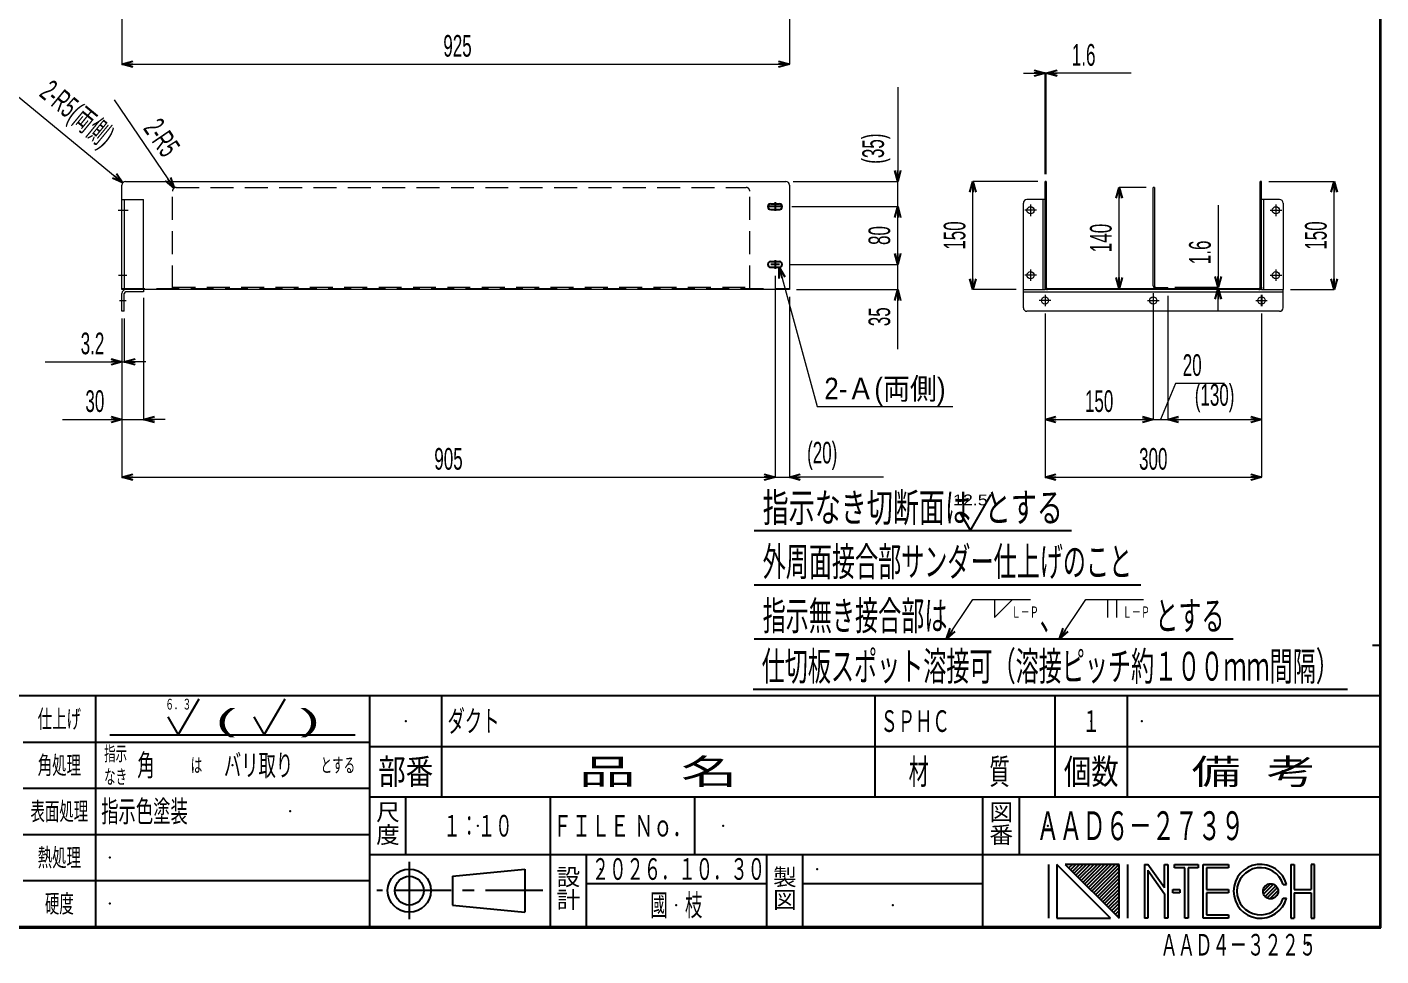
# Model space of a CAD drawing. Header units: millimetres. Extents: x -1485 to 1485, y -1050 to 1050.
# Drawn here: x -460 to 1416, y -1020 to 267 of the extents above; entities that cross this region are included whole.
import ezdxf
from ezdxf.enums import TextEntityAlignment as Align

# ---------------------------------------------------------------- set-up
doc = ezdxf.new("R2010")
doc.units = ezdxf.units.MM
doc.header["$LTSCALE"] = 2.5
doc.header["$PDSIZE"] = 1
doc.linetypes.add('CENTER', pattern=[50.8, 31.75, -6.35, 6.35, -6.35])
doc.linetypes.add('DASHED', pattern=[19.05, 12.7, -6.35])
for name, color, linetype in [('Layer0001', 7, 'Continuous'), ('Layer0012', 7, 'Continuous'), ('Layer0013', 7, 'Continuous'), ('Layer0014', 7, 'Continuous')]:
    doc.layers.add(name, color=color, linetype=linetype)
doc.styles.add('dcStyle0', font='ＭＳ Ｐゴシック', dxfattribs={"width": 0.6})
doc.styles.add('dcStyle1', font='@ＭＳ Ｐゴシック', dxfattribs={"width": 0.8})
doc.dimstyles.new('dc_Radial01', dxfattribs={"dimtxt": 30, "dimasz": 15.00113, "dimexe": 0, "dimexo": 10, "dimgap": 10, "dimtad": 3, "dimdec": 1, "dimdsep": 46, "dimtxsty": 'dcStyle0', "dimblk1": 'OPEN30', "dimblk2": 'OPEN30', "dimsah": 1, "dimcen": 0.09, "dimclrd": 4, "dimclre": 4, "dimclrt": 4, "dimadec": 0, "dimazin": 2, "dimtfac": 1, "dimtdec": 4, "dimtofl": 0, "dimtmove": 0, "dimatfit": 3, "dimfxl": 1, "dimarcsym": 1})
doc.dimstyles.new('dc_Rotated', dxfattribs={"dimtxt": 30, "dimasz": 15.00113, "dimexe": 0, "dimexo": 10, "dimgap": 10, "dimtad": 3, "dimdec": 1, "dimdsep": 46, "dimtxsty": 'dcStyle0', "dimblk1": 'OPEN30', "dimblk2": 'OPEN30', "dimsah": 1, "dimcen": 0.09, "dimclrd": 4, "dimclre": 4, "dimclrt": 4, "dimadec": 0, "dimazin": 2, "dimtfac": 1, "dimtdec": 4, "dimtmove": 0, "dimatfit": 3, "dimfxl": 1, "dimarcsym": 1})
doc.dimstyles.new('dc_Rotated_F2', dxfattribs={"dimtxt": 30, "dimasz": 15.00113, "dimexe": 0, "dimexo": 10, "dimgap": 10, "dimtad": 3, "dimdec": 1, "dimdsep": 46, "dimtxsty": 'dcStyle0', "dimblk1": 'OPEN30', "dimblk2": 'OPEN30', "dimsah": 1, "dimcen": 0.09, "dimse1": 1, "dimclrd": 4, "dimclre": 4, "dimclrt": 4, "dimadec": 0, "dimazin": 2, "dimtfac": 1, "dimtdec": 4, "dimtmove": 0, "dimatfit": 3, "dimfxl": 1, "dimarcsym": 1})
doc.dimstyles.new('dc_Rotated_F4', dxfattribs={"dimtxt": 30, "dimasz": 15.00113, "dimexe": 0, "dimexo": 10, "dimgap": 10, "dimtad": 3, "dimdec": 1, "dimdsep": 46, "dimtxsty": 'dcStyle0', "dimblk1": 'OPEN30', "dimblk2": 'OPEN30', "dimsah": 1, "dimcen": 0.09, "dimclrd": 4, "dimclre": 4, "dimclrt": 4, "dimadec": 0, "dimazin": 2, "dimtfac": 1, "dimtdec": 4, "dimtmove": 1, "dimatfit": 3, "dimfxl": 1, "dimarcsym": 1})

# ---------------------------------------------------------------- blocks, each defined once
blk = doc.blocks.new('DC_GROUP_AAD6-2739_1')
at = {"layer": 'Layer0014', "color": 2, "style": 'dcStyle0'}
for s, width, p, p2 in [('指示', 0.55, (-353, -750), (-321, -750)), ('は', 0.55, (-233, -766), (-217, -766)), ('とする', 0.637211, (-53, -766), (-5, -766)), ('なき', 0.629933, (-353, -782), (-321, -782))]:
    blk.add_text(s, height=20, dxfattribs=dict(at, width=width)).set_placement(p, p2, align=Align.FIT)
blk = doc.blocks.new('DC_GROUP_AAD6-2739_2')
at = {"layer": 'Layer0013', "color": 4, "linetype": 'Continuous', "lineweight": 25}
for p, q in [((-250.2, -714), (-221.3, -664)), ((-264.6, -689), (-250.2, -714))]:
    blk.add_line(p, q, dxfattribs=at)
at = {"layer": 'Layer0013', "color": 4, "style": 'dcStyle0', "width": 0.812153}
blk.add_text('６．３', height=15, dxfattribs=at).set_placement((-268.2, -679), (-232.2, -679), align=Align.FIT)
blk = doc.blocks.new('DC_GROUP_AAD6-2739_3')
at = {"layer": 'Layer0013', "color": 4, "linetype": 'Continuous', "lineweight": 25}
for p, q in [((-131, -714), (-102.1, -664)), ((-145.4, -689), (-131, -714))]:
    blk.add_line(p, q, dxfattribs=at)
blk = doc.blocks.new('_Open30')
at = {"color": 0, "linetype": 'ByBlock', "lineweight": -2}
for p, q in [((-1, 0.267949), (0, 0)), ((0, 0), (-1, -0.267949)), ((0, 0), (-1, 0))]:
    blk.add_line(p, q, dxfattribs=at)
blk = doc.blocks.new('DC_GROUP_AAD6-2739_9')
at = {"layer": 'Layer0013', "color": 4, "linetype": 'Continuous', "lineweight": 13}
for p, q in [((582.4, -65.9), (635.2, -259.1)), ((635.2, -259.1), (823.2, -259.1))]:
    blk.add_line(p, q, dxfattribs=at)
at = {"layer": 'Layer0013', "color": 4, "xscale": 15.00115266964712, "yscale": 15.00081580252128, "rotation": 105.2809123281097}
blk.add_blockref('_Open30', (582.4, -65.9), dxfattribs=at)
at = {"layer": 'Layer0013', "color": 4, "style": 'dcStyle0', "width": 0.890393}
blk.add_text('2-Ａ(両側)', height=30, dxfattribs=at).set_placement((645.2, -249.1), (813.2, -249.1), align=Align.FIT)
blk = doc.blocks.new('DC_GROUP_AAD6-2739_11')
at = {"layer": 'Layer0013', "color": 4, "linetype": 'Continuous', "lineweight": 13}
for p, q in [((814.4, -580.9), (850.9, -526.6)), ((850.9, -526.6), (930.9, -526.6)), ((880.9, -526.6), (880.9, -551.6)), ((880.9, -526.6), (905.9, -526.6)), ((880.9, -551.6), (905.9, -526.6))]:
    blk.add_line(p, q, dxfattribs=at)
at = {"layer": 'Layer0013', "color": 4, "xscale": 15.00115266964712, "yscale": 15.00081580252128, "rotation": 236.0825694630274}
blk.add_blockref('_Open30', (814.4, -580.9), dxfattribs=at)
blk = doc.blocks.new('DC_GROUP_AAD6-2739_12')
at = {"layer": 'Layer0013', "color": 4, "linetype": 'Continuous', "lineweight": 13}
for p, q in [((971.1, -580.9), (1007.6, -526.6)), ((1007.6, -526.6), (1087.6, -526.6)), ((1037.6, -526.6), (1037.6, -551.6)), ((1050.1, -526.6), (1050.1, -551.6))]:
    blk.add_line(p, q, dxfattribs=at)
at = {"layer": 'Layer0013', "color": 4, "xscale": 15.00115266964712, "yscale": 15.00081580252128, "rotation": 236.0825694630294}
blk.add_blockref('_Open30', (971.1, -580.9), dxfattribs=at)
blk = doc.blocks.new('DC_GROUP_AAD6-2739_13')
at = {"layer": 'Layer0013', "color": 4, "linetype": 'Continuous', "lineweight": 25}
for p, q in [((847.5, -430.9), (876.3, -380.9)), ((833, -405.9), (847.5, -430.9))]:
    blk.add_line(p, q, dxfattribs=at)
at = {"layer": 'Layer0013', "color": 4, "style": 'dcStyle0', "width": 1.291922}
blk.add_text('12.5', height=15, dxfattribs=at).set_placement((823.5, -395.9), (871.5, -395.9), align=Align.FIT)
blk = doc.blocks.new('DC_GROUP_AAD6-2739_16')
at = {"layer": 'Layer0013', "color": 4, "linetype": 'Continuous', "lineweight": 25}
blk.add_line((547.7, -580.9), (1211.7, -580.9), dxfattribs=at)
at = {"layer": 'Layer0013', "color": 4, "style": 'dcStyle0', "width": 0.670215}
blk.add_text('指示無き接合部は\u3000\u3000\u3000\u3000、\u3000\u3000\u3000\u3000とする', height=40, dxfattribs=at).set_placement((559.7, -568.9), (1199.7, -568.9), align=Align.FIT)
blk = doc.blocks.new('DC_GROUP_AAD6-2739_17')
at = {"layer": 'Layer0013', "color": 4, "linetype": 'Continuous', "lineweight": 25}
blk.add_line((547.7, -505.9), (1083.7, -505.9), dxfattribs=at)
at = {"layer": 'Layer0013', "color": 4, "style": 'dcStyle0', "width": 0.575583}
blk.add_text('外周面接合部サンダー仕上げのこと', height=40, dxfattribs=at).set_placement((559.7, -493.9), (1071.7, -493.9), align=Align.FIT)
blk = doc.blocks.new('DC_GROUP_AAD6-2739_18')
at = {"layer": 'Layer0013', "color": 4, "linetype": 'Continuous', "lineweight": 25}
blk.add_line((547.7, -430.9), (987.7, -430.9), dxfattribs=at)
at = {"layer": 'Layer0013', "color": 4, "style": 'dcStyle0', "width": 0.653268}
blk.add_text('指示なき切断面は  とする', height=40, dxfattribs=at).set_placement((559.7, -418.9), (975.7, -418.9), align=Align.FIT)
blk = doc.blocks.new('DC_GROUP_AAD6-2739_19')
at = {"layer": 'Layer0013', "color": 4, "linetype": 'Continuous', "lineweight": 25}
blk.add_line((546.3, -650.9), (1370.3, -650.9), dxfattribs=at)
at = {"layer": 'Layer0013', "color": 4, "style": 'dcStyle0', "width": 0.634461}
blk.add_text('仕切板スポット溶接可（溶接ピッチ約１００ｍｍ間隔）', height=40, dxfattribs=at).set_placement((558.3, -638.9), (1358.3, -638.9), align=Align.FIT)
blk = doc.blocks.new('DC_IMAGEDIMGROUP_1')
at = {"layer": 'Layer0012', "color": 4, "linetype": 'Continuous', "lineweight": 13}
for p, q in [((-328.2, -136.9), (-328.2, -196.9)), ((-325, -136.9), (-325, -196.9)), ((-434.7, -196.9), (-328.2, -196.9)), ((-328.2, -196.9), (-325, -196.9)), ((-295, -196.9), (-325, -196.9))]:
    blk.add_line(p, q, dxfattribs=at)
at = {"layer": 'Layer0012', "color": 4, "xscale": 15.00115266964712, "yscale": 15.00081580252128}
for p, rotation in [((-328.2, -196.9), 360), ((-325, -196.9), 180)]:
    blk.add_blockref('_Open30', p, dxfattribs=dict(at, rotation=rotation))
at = {"layer": 'Layer0012', "color": 4, "insert": (-352.7, -186.9), "char_height": 30, "attachment_point": 9, "style": 'dcStyle0'}
blk.add_mtext('\\T1.00;3.2', dxfattribs=at)
blk = doc.blocks.new('DC_IMAGEDIMGROUP_2')
at = {"layer": 'Layer0012', "color": 4, "linetype": 'Continuous', "lineweight": 13}
for p, q in [((-298.2, -108.5), (-298.2, -276.9)), ((-328.2, -136.9), (-328.2, -276.9)), ((-410.7, -276.9), (-328.2, -276.9)), ((-328.2, -276.9), (-298.2, -276.9)), ((-268.2, -276.9), (-298.2, -276.9))]:
    blk.add_line(p, q, dxfattribs=at)
at = {"layer": 'Layer0012', "color": 4, "xscale": 15.00115266964712, "yscale": 15.00081580252128}
for p, rotation in [((-328.2, -276.9), 360), ((-298.2, -276.9), 180)]:
    blk.add_blockref('_Open30', p, dxfattribs=dict(at, rotation=rotation))
at = {"layer": 'Layer0012', "color": 4, "insert": (-352.7, -266.9), "char_height": 30, "attachment_point": 9, "style": 'dcStyle0'}
blk.add_mtext('\\T1.00;30', dxfattribs=at)
blk = doc.blocks.new('*D25')
at = {"layer": 'Layer0012', "color": 4, "linetype": 'Continuous', "lineweight": 13}
for p, q in [((576.8, -77.9), (576.8, -356.9)), ((-328.2, -136.9), (-328.2, -356.9)), ((-328.2, -356.9), (576.8, -356.9))]:
    blk.add_line(p, q, dxfattribs=at)
at = {"layer": 'Layer0012', "color": 4, "xscale": 15.00115266964712, "yscale": 15.00081580252128}
for p, rotation in [((-328.2, -356.9), 180), ((576.8, -356.9), 360)]:
    blk.add_blockref('_Open30', p, dxfattribs=dict(at, rotation=rotation))
at = {"layer": 'Layer0012', "color": 4, "insert": (124.3, -346.9), "char_height": 30, "attachment_point": 8, "style": 'dcStyle0'}
blk.add_mtext('\\T1.00;905', dxfattribs=at)
blk = doc.blocks.new('*D26')
at = {"layer": 'Layer0012', "color": 4, "linetype": 'Continuous', "lineweight": 13}
for p, q in [((576.8, -77.9), (576.8, -356.9)), ((596.8, -106.9), (596.8, -356.9)), ((576.8, -356.9), (596.8, -356.9)), ((727.3, -356.9), (596.8, -356.9))]:
    blk.add_line(p, q, dxfattribs=at)
at = {"layer": 'Layer0012', "color": 4, "xscale": 15.00115266964712, "yscale": 15.00081580252128, "rotation": 180}
blk.add_blockref('_Open30', (596.8, -356.9), dxfattribs=at)
at = {"layer": 'Layer0012', "color": 4, "insert": (621.3, -346.9), "char_height": 30, "attachment_point": 7, "style": 'dcStyle0'}
blk.add_mtext('\\T1.00;(20)', dxfattribs=at)
blk = doc.blocks.new('*D27')
at = {"layer": 'Layer0012', "color": 4, "linetype": 'Continuous', "lineweight": 13}
for p, q in [((597.8, -61.9), (746.8, -61.9)), ((746.8, -96.9), (746.8, -61.9)), ((606.8, -96.9), (746.8, -96.9)), ((746.8, -179.4), (746.8, -96.9))]:
    blk.add_line(p, q, dxfattribs=at)
at = {"layer": 'Layer0012', "color": 4, "xscale": 15.00115266964712, "yscale": 15.00081580252128, "rotation": 90}
blk.add_blockref('_Open30', (746.8, -96.9), dxfattribs=at)
at = {"layer": 'Layer0012', "color": 4, "insert": (736.8, -121.4), "char_height": 30, "attachment_point": 9, "rotation": 90, "style": 'dcStyle0'}
blk.add_mtext('\\T1.00;35', dxfattribs=at)
blk = doc.blocks.new('*D28')
at = {"layer": 'Layer0012', "color": 4, "linetype": 'Continuous', "lineweight": 13}
for p, q in [((600.3, 18.1), (746.8, 18.1)), ((746.8, -61.9), (746.8, 18.1)), ((597.8, -61.9), (746.8, -61.9))]:
    blk.add_line(p, q, dxfattribs=at)
at = {"layer": 'Layer0012', "color": 4, "xscale": 15.00115266964712, "yscale": 15.00081580252128}
for p, rotation in [((746.8, 18.1), 90), ((746.8, -61.9), 270)]:
    blk.add_blockref('_Open30', p, dxfattribs=dict(at, rotation=rotation))
at = {"layer": 'Layer0012', "color": 4, "insert": (736.8, -21.9), "char_height": 30, "attachment_point": 8, "rotation": 90, "style": 'dcStyle0'}
blk.add_mtext('\\T1.00;80', dxfattribs=at)
blk = doc.blocks.new('*D29')
at = {"layer": 'Layer0012', "color": 4, "linetype": 'Continuous', "lineweight": 13}
for p, q in [((746.8, 183.6), (746.8, 53.1)), ((601.8, 53.1), (746.8, 53.1)), ((746.8, 18.1), (746.8, 53.1)), ((600.3, 18.1), (746.8, 18.1))]:
    blk.add_line(p, q, dxfattribs=at)
at = {"layer": 'Layer0012', "color": 4, "xscale": 15.00115266964712, "yscale": 15.00081580252128, "rotation": 270}
blk.add_blockref('_Open30', (746.8, 53.1), dxfattribs=at)
at = {"layer": 'Layer0012', "color": 4, "insert": (736.8, 77.6), "char_height": 30, "attachment_point": 7, "rotation": 90, "style": 'dcStyle0'}
blk.add_mtext('\\T1.00;(35)', dxfattribs=at)
blk = doc.blocks.new('*D30')
at = {"layer": 'Layer0012', "color": 4, "linetype": 'Continuous', "lineweight": 13}
blk.add_line((-522.9, 212.6), (-327, 51.2), dxfattribs=at)
at = {"layer": 'Layer0012', "color": 4, "xscale": 15.00115266964712, "yscale": 15.00081580252128, "rotation": 320.5251348841201}
blk.add_blockref('_Open30', (-327, 51.2), dxfattribs=at)
at = {"layer": 'Layer0012', "color": 4, "insert": (-360.7, 91.9), "char_height": 30, "attachment_point": 9, "rotation": 320.5251, "style": 'dcStyle0'}
blk.add_mtext('\\T1.00;2-R5(両側)', dxfattribs=at)
blk = doc.blocks.new('*D31')
at = {"layer": 'Layer0012', "color": 4, "linetype": 'Continuous', "lineweight": 13}
for p, q in [((851, -96.9), (851, 53.1)), ((941, 53.1), (851, 53.1)), ((911, -96.9), (851, -96.9))]:
    blk.add_line(p, q, dxfattribs=at)
at = {"layer": 'Layer0012', "color": 4, "xscale": 15.00115266964712, "yscale": 15.00081580252128}
for p, rotation in [((851, 53.1), 90), ((851, -96.9), 270)]:
    blk.add_blockref('_Open30', p, dxfattribs=dict(at, rotation=rotation))
at = {"layer": 'Layer0012', "color": 4, "insert": (841, -21.9), "char_height": 30, "attachment_point": 8, "rotation": 90, "style": 'dcStyle0'}
blk.add_mtext('\\T1.00;150', dxfattribs=at)
blk = doc.blocks.new('*D32')
at = {"layer": 'Layer0012', "color": 4, "linetype": 'Continuous', "lineweight": 13}
for p in [(1053.7, -95.3), (1091, 44.7)]:
    blk.add_line(p, (1053.7, 44.7), dxfattribs=at)
at = {"layer": 'Layer0012', "color": 4, "xscale": 15.00115266964712, "yscale": 15.00081580252128}
for p, rotation in [((1053.7, 44.7), 90), ((1053.7, -95.3), 270)]:
    blk.add_blockref('_Open30', p, dxfattribs=dict(at, rotation=rotation))
at = {"layer": 'Layer0012', "color": 4, "insert": (1043.7, -25.3), "char_height": 30, "attachment_point": 8, "rotation": 90, "style": 'dcStyle0'}
blk.add_mtext('\\T1.00;140', dxfattribs=at)
blk = doc.blocks.new('*D33')
at = {"layer": 'Layer0012', "color": 4, "linetype": 'Continuous', "lineweight": 13}
for p, q in [((1101, -101.7), (1101, -276.9)), ((951, -129.9), (951, -276.9)), ((951, -276.9), (1101, -276.9))]:
    blk.add_line(p, q, dxfattribs=at)
at = {"layer": 'Layer0012', "color": 4, "xscale": 15.00115266964712, "yscale": 15.00081580252128}
for p, rotation in [((951, -276.9), 180), ((1101, -276.9), 360)]:
    blk.add_blockref('_Open30', p, dxfattribs=dict(at, rotation=rotation))
at = {"layer": 'Layer0012', "color": 4, "insert": (1026, -266.9), "char_height": 30, "attachment_point": 8, "style": 'dcStyle0'}
blk.add_mtext('\\T1.00;150', dxfattribs=at)
blk = doc.blocks.new('*D34')
at = {"layer": 'Layer0012', "color": 4, "linetype": 'Continuous', "lineweight": 13}
for p, q in [((1101, -101.7), (1101, -276.9)), ((1121, -105.3), (1121, -276.9)), ((1131.9, -226.9), (1111, -276.9)), ((1199.9, -226.9), (1131.9, -226.9)), ((1101, -276.9), (1121, -276.9))]:
    blk.add_line(p, q, dxfattribs=at)
at = {"layer": 'Layer0012', "color": 4, "insert": (1141.9, -216.9), "char_height": 30, "attachment_point": 7, "style": 'dcStyle0'}
blk.add_mtext('\\T1.00;20', dxfattribs=at)
blk = doc.blocks.new('*D35')
at = {"layer": 'Layer0012', "color": 4, "linetype": 'Continuous', "lineweight": 13}
for p, q in [((1121, -105.3), (1121, -276.9)), ((1251, -129.9), (1251, -276.9)), ((1121, -276.9), (1251, -276.9))]:
    blk.add_line(p, q, dxfattribs=at)
at = {"layer": 'Layer0012', "color": 4, "xscale": 15.00115266964712, "yscale": 15.00081580252128}
for p, rotation in [((1121, -276.9), 180), ((1251, -276.9), 360)]:
    blk.add_blockref('_Open30', p, dxfattribs=dict(at, rotation=rotation))
at = {"layer": 'Layer0012', "color": 4, "insert": (1186, -266.9), "char_height": 30, "attachment_point": 8, "style": 'dcStyle0'}
blk.add_mtext('\\T1.00;(130)', dxfattribs=at)
blk = doc.blocks.new('DC_IMAGEDIMGROUP_4')
at = {"layer": 'Layer0012', "color": 4, "linetype": 'Continuous', "lineweight": 13}
for p, q in [((1191, 20.4), (1191, -93.7)), ((1131, -93.7), (1191, -93.7)), ((1191, -95.3), (1191, -93.7)), ((1191, -125.3), (1191, -95.3))]:
    blk.add_line(p, q, dxfattribs=at)
at = {"layer": 'Layer0012', "color": 4, "xscale": 15.00115266964712, "yscale": 15.00081580252128}
for p, rotation in [((1191, -93.7), 270), ((1191, -95.3), 90)]:
    blk.add_blockref('_Open30', p, dxfattribs=dict(at, rotation=rotation))
at = {"layer": 'Layer0012', "color": 4, "insert": (1181, -61.6), "char_height": 30, "attachment_point": 7, "rotation": 90, "style": 'dcStyle0'}
blk.add_mtext('\\T1.00;1.6', dxfattribs=at)
blk = doc.blocks.new('*D37')
at = {"layer": 'Layer0012', "color": 4, "linetype": 'Continuous', "lineweight": 13}
for p, q in [((951, -129.9), (951, -356.9)), ((1251, -129.9), (1251, -356.9)), ((951, -356.9), (1251, -356.9))]:
    blk.add_line(p, q, dxfattribs=at)
at = {"layer": 'Layer0012', "color": 4, "xscale": 15.00115266964712, "yscale": 15.00081580252128}
for p, rotation in [((951, -356.9), 180), ((1251, -356.9), 360)]:
    blk.add_blockref('_Open30', p, dxfattribs=dict(at, rotation=rotation))
at = {"layer": 'Layer0012', "color": 4, "insert": (1101, -346.9), "char_height": 30, "attachment_point": 8, "style": 'dcStyle0'}
blk.add_mtext('\\T1.00;300', dxfattribs=at)
blk = doc.blocks.new('*D38')
at = {"layer": 'Layer0012', "color": 4, "linetype": 'Continuous', "lineweight": 13}
for p, q in [((1261, 53.1), (1351.7, 53.1)), ((1351.7, -96.9), (1351.7, 53.1)), ((1291, -96.9), (1351.7, -96.9))]:
    blk.add_line(p, q, dxfattribs=at)
at = {"layer": 'Layer0012', "color": 4, "xscale": 15.00115266964712, "yscale": 15.00081580252128}
for p, rotation in [((1351.7, 53.1), 90), ((1351.7, -96.9), 270)]:
    blk.add_blockref('_Open30', p, dxfattribs=dict(at, rotation=rotation))
at = {"layer": 'Layer0012', "color": 4, "insert": (1341.7, -21.9), "char_height": 30, "attachment_point": 8, "rotation": 90, "style": 'dcStyle0'}
blk.add_mtext('\\T1.00;150', dxfattribs=at)
blk = doc.blocks.new('DC_IMAGEDIMGROUP_5')
at = {"layer": 'Layer0012', "color": 4, "linetype": 'Continuous', "lineweight": 13}
for p, q in [((921, 203.1), (951, 203.1)), ((951, 63.1), (951, 203.1)), ((951, 203.1), (952.6, 203.1)), ((952.6, 63.1), (952.6, 203.1)), ((1070.2, 203.1), (952.6, 203.1))]:
    blk.add_line(p, q, dxfattribs=at)
at = {"layer": 'Layer0012', "color": 4, "xscale": 15.00115266964712, "yscale": 15.00081580252128}
for p, rotation in [((951, 203.1), 360), ((952.6, 203.1), 180)]:
    blk.add_blockref('_Open30', p, dxfattribs=dict(at, rotation=rotation))
at = {"layer": 'Layer0012', "color": 4, "insert": (988.2, 213.1), "char_height": 30, "attachment_point": 7, "style": 'dcStyle0'}
blk.add_mtext('\\T1.00;1.6', dxfattribs=at)
blk = doc.blocks.new('*D43')
at = {"layer": 'Layer0012', "color": 4, "linetype": 'Continuous', "lineweight": 13}
for p, q in [((596.8, 545.6), (596.8, 215.6)), ((-328.2, 515.6), (-328.2, 215.6)), ((-328.2, 215.6), (596.8, 215.6))]:
    blk.add_line(p, q, dxfattribs=at)
at = {"layer": 'Layer0012', "color": 4, "xscale": 15.00115266964712, "yscale": 15.00081580252128}
for p, rotation in [((-328.2, 215.6), 180), ((596.8, 215.6), 360)]:
    blk.add_blockref('_Open30', p, dxfattribs=dict(at, rotation=rotation))
at = {"layer": 'Layer0012', "color": 4, "insert": (136.8, 225.6), "char_height": 30, "attachment_point": 8, "style": 'dcStyle0'}
blk.add_mtext('\\T1.00;925', dxfattribs=at)
blk = doc.blocks.new('*D45')
at = {"layer": 'Layer0012', "color": 4, "linetype": 'Continuous', "lineweight": 13}
blk.add_line((-339.1, 166.1), (-256, 43.8), dxfattribs=at)
at = {"layer": 'Layer0012', "color": 4, "xscale": 15.00115266964712, "yscale": 15.00081580252128, "rotation": 304.1893661891304}
blk.add_blockref('_Open30', (-256, 43.8), dxfattribs=at)
at = {"layer": 'Layer0012', "color": 4, "insert": (-271.3, 84.1), "char_height": 30, "attachment_point": 9, "rotation": 304.1894, "style": 'dcStyle0'}
blk.add_mtext('\\T1.00;2-R5', dxfattribs=at)
blk = doc.blocks.new('DC_GROUP_AAD6-2739_14')
at = {"color": 4, "style": 'dcStyle0', "width": 0.71291}
blk.add_text('Ｌ－Ｐ', height=15.62, dxfattribs=at).set_placement((904.5, -551.7), (942.4, -551.7), align=Align.FIT)
blk = doc.blocks.new('DC_GROUP_AAD6-2739_15')
at = {"color": 4, "style": 'dcStyle0', "width": 0.71291}
blk.add_text('Ｌ－Ｐ', height=15.62, dxfattribs=at).set_placement((1058.6, -551.7), (1096.5, -551.7), align=Align.FIT)
blk = doc.blocks.new('DC_GROUP_AAD6-2739_25')
at = {"layer": 'Layer0001', "color": 3, "linetype": 'Continuous', "lineweight": 18}
for p, q in [((-328.2, 28.1), (-328.2, 48.1)), ((-323.2, 53.1), (591.8, 53.1)), ((596.8, 48.1), (596.8, -96.9)), ((-328.2, -96.9), (-328.2, 28.1)), ((-328.2, 28.1), (-298.2, 28.1)), ((-325, 28.1), (-325, -96.9)), ((-298.2, -96.9), (-298.2, 28.1)), ((-323, -96.9), (-328.2, -96.9)), ((-328.2, -126.9), (-328.2, -102.1)), ((-325, -126.9), (-325, -102.1)), ((-298.2, -96.9), (-323, -96.9)), ((-298.2, -100.1), (-323, -100.1)), ((-298.2, -96.9), (-298.2, -100.1)), ((596.8, -96.9), (-298.2, -96.9)), ((-325, -126.9), (-328.2, -126.9))]:
    blk.add_line(p, q, dxfattribs=at)
at = {"layer": 'Layer0001', "color": 3, "linetype": 'DASHED', "lineweight": 18}
for p, q in [((-258.2, -95.3), (-258.2, 39.7)), ((-253.2, 44.7), (536.8, 44.7)), ((541.8, -95.3), (541.8, 39.7)), ((-258.2, -93.7), (541.8, -93.7)), ((-328.2, -95.3), (596.8, -95.3))]:
    blk.add_line(p, q, dxfattribs=at)
at = {"layer": 'Layer0001', "color": 3, "linetype": 'Continuous', "lineweight": 18}
for centre, radius, start, end in [((-323.2, 48.1), 5, 90, 180), ((591.8, 48.1), 5, 0, 90), ((-323, -102.1), 5.2, 90, 180), ((-323, -102.1), 2, 90, 180)]:
    blk.add_arc(centre, radius, start, end, dxfattribs=at)
at = {"layer": 'Layer0001', "color": 3, "linetype": 'DASHED', "lineweight": 18}
for centre, start, end in [((-253.2, 39.7), 90, 180), ((536.8, 39.7), 0, 90)]:
    blk.add_arc(centre, 5, start, end, dxfattribs=at)
blk = doc.blocks.new('DC_GROUP_AAD6-2739_26')
at = {"color": 2, "linetype": 'CENTER', "lineweight": 25}
for p, q in [((576.8, -55.9), (576.8, -67.9)), ((582.8, -61.9), (570.8, -61.9))]:
    blk.add_line(p, q, dxfattribs=at)
at = {"color": 3, "linetype": 'Continuous', "lineweight": 25}
for p, q in [((570.8, -57.9), (582.8, -57.9)), ((570.8, -65.9), (582.8, -65.9))]:
    blk.add_line(p, q, dxfattribs=at)
for centre, start, end in [((570.8, -61.9), 90, 270), ((582.8, -61.9), 270, 90)]:
    blk.add_arc(centre, 4, start, end, dxfattribs=at)
blk = doc.blocks.new('DC_GROUP_AAD6-2739_27')
at = {"color": 3, "linetype": 'Continuous', "lineweight": 25}
for p, q in [((570.8, 22.1), (582.8, 22.1)), ((570.8, 14.1), (582.8, 14.1))]:
    blk.add_line(p, q, dxfattribs=at)
at = {"color": 2, "linetype": 'CENTER', "lineweight": 25}
for p, q in [((576.8, 24.1), (576.8, 12.1)), ((576.8, 24.1), (576.8, 12.1)), ((585.3, 18.1), (568.3, 18.1)), ((582.8, 18.1), (570.8, 18.1))]:
    blk.add_line(p, q, dxfattribs=at)
at = {"color": 3, "linetype": 'Continuous', "lineweight": 25}
for centre, start, end in [((570.8, 18.1), 90, 270), ((582.8, 18.1), 270, 90)]:
    blk.add_arc(centre, 4, start, end, dxfattribs=at)
blk = doc.blocks.new('DC_GROUP_AAD6-2739_24')
at = {"color": 2, "linetype": 'CENTER', "lineweight": 18}
for p, q in [((-333.5, 13.1), (-319.5, 13.1)), ((-333.1, -76.9), (-321.4, -76.9)), ((-331.8, -111.9), (-322.2, -111.9))]:
    blk.add_line(p, q, dxfattribs=at)
at = {"linetype": 'Continuous'}
for name in ['DC_GROUP_AAD6-2739_27', 'DC_GROUP_AAD6-2739_26']:
    blk.add_blockref(name, (0, 0), dxfattribs=at)
at = {"layer": 'Layer0001', "linetype": 'Continuous'}
blk.add_blockref('DC_GROUP_AAD6-2739_25', (0, 0), dxfattribs=at)

msp = doc.modelspace()

# ---------------------------------------------------------------- linework, layer by layer
at = {"color": 5, "linetype": 'Continuous', "lineweight": 13}
for p, q in [((930.97, 21.07), (930.97, 5.07)), ((1270.97, 21.07), (1270.97, 5.07)), ((938.97, 13.07), (922.97, 13.07)), ((1262.97, 13.07), (1278.97, 13.07)), ((930.97, -68.93), (930.97, -84.93)), ((1270.97, -68.93), (1270.97, -84.93)), ((938.97, -76.93), (922.97, -76.93)), ((1262.97, -76.93), (1278.97, -76.93)), ((958.97, -111.93), (942.97, -111.93)), ((950.97, -103.93), (950.97, -119.93)), ((1092.97, -111.93), (1108.97, -111.93)), ((1100.97, -103.93), (1100.97, -119.93)), ((1242.97, -111.93), (1258.97, -111.93))]:
    msp.add_line(p, q, dxfattribs=at)
at = {"color": 2, "linetype": 'CENTER', "lineweight": 25}
msp.add_line((1250.97, -103.93), (1250.97, -119.93), dxfattribs=at)
at = {"color": 5, "linetype": 'Continuous', "lineweight": 13}
for centre in [(930.97, 13.07), (1270.97, 13.07), (930.97, -76.93), (1270.97, -76.93), (950.97, -111.93), (1100.97, -111.93), (1250.97, -111.93)]:
    msp.add_circle(centre, 5, dxfattribs=at)
at = {"layer": 'Layer0001', "color": 3, "linetype": 'Continuous', "lineweight": 18}
for p, q in [((952.57, 53.07), (950.97, 53.07)), ((950.97, -93.33), (950.97, 53.07)), ((952.57, 53.07), (952.57, -93.33)), ((1102.57, 44.67), (1100.97, 44.67)), ((1100.97, -91.73), (1100.97, 44.67)), ((1102.57, 44.67), (1102.57, -91.73)), ((1250.97, 53.07), (1249.37, 53.07)), ((1249.37, -93.33), (1249.37, 53.07)), ((1250.97, -93.33), (1250.97, 53.07)), ((950.97, -96.93), (950.97, -93.33)), ((1104.57, -93.73), (1120.97, -93.73)), ((1120.97, -95.33), (1120.97, -93.73)), ((1250.97, -93.33), (1250.97, -96.93)), ((954.57, -96.93), (950.97, -96.93)), ((954.57, -95.33), (1247.37, -95.33)), ((1247.37, -96.93), (954.57, -96.93)), ((1120.97, -95.33), (1104.57, -95.33)), ((1250.97, -96.93), (1247.37, -96.93))]:
    msp.add_line(p, q, dxfattribs=at)
at = {"layer": 'Layer0001', "color": 5, "linetype": 'Continuous', "lineweight": 13}
for p, q in [((920.97, -96.93), (920.97, 23.07)), ((950.97, 28.07), (925.97, 28.07)), ((947.77, 28.07), (947.77, -96.93)), ((1275.97, 28.07), (1250.97, 28.07)), ((1254.17, -96.93), (1254.17, 28.07)), ((1280.97, 23.07), (1280.97, -96.93)), ((920.97, -121.93), (920.97, -96.93)), ((920.97, -96.93), (950.97, -96.93)), ((920.97, -100.13), (1280.97, -100.13)), ((1250.97, -96.93), (1280.97, -96.93)), ((1280.97, -121.93), (1280.97, -96.93)), ((1275.97, -126.93), (925.97, -126.93))]:
    msp.add_line(p, q, dxfattribs=at)
for centre, start, end in [((925.97, 23.07), 90, 180), ((1275.97, 23.07), 0, 90), ((925.97, -121.93), 180, 270), ((1275.97, -121.93), 270, 0)]:
    msp.add_arc(centre, 5, start, end, dxfattribs=at)
at = {"layer": 'Layer0001', "color": 3, "linetype": 'Continuous', "lineweight": 18}
for centre, radius, start, end in [((954.57, -93.33), 3.6, 180, 270), ((954.57, -93.33), 2, 180, 270), ((1104.57, -91.73), 3.6, 180, 270), ((1104.57, -91.73), 2, 180, 270), ((1247.37, -93.33), 2, 270, 0), ((1247.37, -93.33), 3.6, 270, 0)]:
    msp.add_arc(centre, radius, start, end, dxfattribs=at)
at = {"layer": 'Layer0014', "color": 3, "linetype": 'Continuous', "lineweight": 25}
for p, q in [((1415, 910), (1415, -980)), ((1416.5, -981.5), (1416.5, 911.5)), ((1415, -590), (1405, -590)), ((1415, -660), (-1415, -660)), ((15, -660), (15, -980)), ((115, -800), (115, -660)), ((715, -660), (715, -800)), ((965, -800), (965, -660)), ((1065, -660), (1065, -800)), ((-465, -724), (15, -724)), ((15, -730), (1415, -730)), ((-465, -788), (15, -788)), ((15, -800), (1415, -800)), ((265, -800), (265, -980)), ((865, -880), (865, -800)), ((-465, -852), (15, -852)), ((15, -880), (1415, -880)), ((565, -880), (565, -980)), ((865, -980), (865, -880)), ((130, -910), (230, -900)), ((230, -900), (230, -960)), ((955.63, -893.56), (955.63, -968.22)), ((967.29, -893.56), (967.29, -968.22)), ((1041.96, -968.22), (967.29, -893.56)), ((978.96, -893.56), (1053.63, -968.22)), ((1053.63, -893.56), (978.96, -893.56)), ((988.86, -893.56), (983.91, -898.51)), ((993.81, -893.56), (986.38, -900.98)), ((998.76, -893.56), (988.86, -903.46)), ((1003.71, -893.56), (991.33, -905.93)), ((1008.66, -893.56), (993.81, -908.41)), ((1013.61, -893.56), (996.28, -910.88)), ((1018.56, -893.56), (998.76, -913.36)), ((1023.51, -893.56), (1001.23, -915.83)), ((1028.46, -893.56), (1003.71, -918.31)), ((1033.41, -893.56), (1006.18, -920.78)), ((1038.36, -893.56), (1008.66, -923.25)), ((1043.31, -893.56), (1011.13, -925.73)), ((1048.26, -893.56), (1013.61, -928.2)), ((1053.21, -893.56), (1016.08, -930.68)), ((1053.63, -898.09), (1018.56, -933.15)), ((1053.63, -968.22), (1053.63, -893.56)), ((1065.29, -893.56), (1065.29, -968.22)), ((1088.63, -893.56), (1088.63, -968.22)), ((1088.63, -893.56), (1093.29, -893.56)), ((1116.63, -926.22), (1093.29, -893.56)), ((1116.63, -893.56), (1121.29, -893.56)), ((1116.63, -926.22), (1116.63, -893.56)), ((1121.29, -893.56), (1121.29, -968.22)), ((1130.63, -893.56), (1163.29, -893.56)), ((1130.63, -898.22), (1130.63, -893.56)), ((1144.63, -898.22), (1130.63, -898.22)), ((1144.63, -968.22), (1144.63, -898.22)), ((1163.29, -898.22), (1149.29, -898.22)), ((1149.29, -898.22), (1149.29, -968.22)), ((1163.29, -893.56), (1163.29, -898.22)), ((1170.29, -893.56), (1205.29, -893.56)), ((1170.29, -968.22), (1170.29, -893.56)), ((1205.29, -898.22), (1174.96, -898.22)), ((1174.96, -898.22), (1174.96, -928.56)), ((1205.29, -893.56), (1205.29, -898.22)), ((1291.63, -893.56), (1291.63, -968.22)), ((1291.63, -893.56), (1296.29, -893.56)), ((1296.29, -893.56), (1296.29, -928.56)), ((1324.29, -893.56), (1319.63, -893.56)), ((1319.63, -893.56), (1319.63, -928.56)), ((1324.29, -968.22), (1324.29, -893.56)), ((-465, -916), (15, -916)), ((130, -910), (130, -950)), ((1053.63, -903.04), (1021.03, -935.63)), ((1053.63, -907.99), (1023.51, -938.1)), ((1053.63, -912.93), (1025.98, -940.58)), ((1053.63, -917.88), (1028.46, -943.05)), ((1093.29, -901.59), (1116.63, -934.25)), ((1093.29, -901.59), (1093.29, -968.22)), ((1053.63, -922.83), (1030.93, -945.53)), ((1053.63, -927.78), (1033.41, -948)), ((1053.63, -932.73), (1035.88, -950.48)), ((1053.63, -937.68), (1038.36, -952.95)), ((1116.63, -934.25), (1116.63, -968.22)), ((1128.29, -928.56), (1137.63, -928.56)), ((1128.29, -933.22), (1128.29, -928.56)), ((1137.63, -933.22), (1128.29, -933.22)), ((1137.63, -928.56), (1137.63, -933.22)), ((1174.96, -928.56), (1205.29, -928.56)), ((1205.29, -933.22), (1174.96, -933.22)), ((1174.96, -933.22), (1174.96, -963.56)), ((1205.29, -928.56), (1205.29, -933.22)), ((1263.63, -920.39), (1253.13, -930.89)), ((1267.74, -921.23), (1253.97, -935)), ((1270.75, -923.17), (1255.91, -938.01)), ((1272.9, -925.97), (1258.7, -940.16)), ((1274.06, -929.75), (1262.49, -941.33)), ((1272.84, -935.92), (1268.66, -940.1)), ((1280.93, -921.56), (1285.77, -921.56)), ((1296.29, -928.56), (1319.63, -928.56)), ((1296.29, -933.22), (1319.63, -933.22)), ((1296.29, -933.22), (1296.29, -968.22)), ((1319.63, -933.22), (1319.63, -968.22)), ((130, -950), (230, -960)), ((1053.63, -942.63), (1040.83, -955.43)), ((1053.63, -947.58), (1043.31, -957.9)), ((1053.63, -952.53), (1045.78, -960.38)), ((1280.93, -940.22), (1285.77, -940.22)), ((967.29, -968.22), (1041.96, -968.22)), ((1053.63, -957.48), (1048.26, -962.85)), ((1053.63, -962.43), (1050.73, -965.33)), ((1053.63, -967.38), (1053.21, -967.8)), ((1093.29, -968.22), (1088.63, -968.22)), ((1121.29, -968.22), (1116.63, -968.22)), ((1149.29, -968.22), (1144.63, -968.22)), ((1205.29, -968.22), (1170.29, -968.22)), ((1174.96, -963.56), (1205.29, -963.56)), ((1205.29, -963.56), (1205.29, -968.22)), ((1291.63, -968.22), (1296.29, -968.22)), ((1319.63, -968.22), (1324.29, -968.22)), ((-1416.5, -981.5), (1416.5, -981.5)), ((1415, -980), (-1415, -980))]:
    msp.add_line(p, q, dxfattribs=at)
at = {"layer": 'Layer0014', "color": 4, "linetype": 'Continuous', "lineweight": 25}
for p, q in [((-365, -660), (-365, -980)), ((-345, -714), (-5, -714)), ((65, -880), (65, -800)), ((465, -800), (465, -880)), ((915, -800), (915, -880)), ((315, -880), (315, -980)), ((615, -880), (615, -980)), ((315, -920), (565, -920)), ((615, -920), (865, -920))]:
    msp.add_line(p, q, dxfattribs=at)
at = {"layer": 'Layer0014', "color": 2, "linetype": 'CENTER', "lineweight": 25}
for p, q in [((70, -890), (70, -970)), ((255, -930), (25, -930))]:
    msp.add_line(p, q, dxfattribs=at)
at = {"layer": 'Layer0014', "color": 3, "linetype": 'Continuous', "lineweight": 25}
for centre, radius in [((70, -930), 30), ((70, -930), 20), ((1263.63, -930.89), 10.5)]:
    msp.add_circle(centre, radius, dxfattribs=at)
for radius, start, end in [(37.33, 14.47751, 345.52249), (32.67, 16.60155, 343.39845)]:
    msp.add_arc((1249.63, -930.89), radius, start, end, dxfattribs=at)
at = {"layer": 'Layer0014', "color": 5, "linetype": 'Continuous'}
for p in [(65, -695), (135, -695), (735, -695), (1015, -695), (1085, -695), (-295, -756), (-175, -756), (-345, -820), (-95, -820), (165, -840), (505, -840), (955, -840), (-345, -884), (335, -900), (635, -900), (-345, -948), (440, -950), (740, -950), (1315, -1005)]:
    msp.add_point(p, dxfattribs=at)

# ---------------------------------------------------------------- block references
at = {"linetype": 'Continuous'}
for name in ['DC_GROUP_AAD6-2739_24', 'DC_GROUP_AAD6-2739_14', 'DC_GROUP_AAD6-2739_15']:
    msp.add_blockref(name, (0, 0), dxfattribs=at)
at = {"layer": 'Layer0012', "linetype": 'Continuous'}
for name in ['DC_IMAGEDIMGROUP_5', 'DC_IMAGEDIMGROUP_4', 'DC_IMAGEDIMGROUP_2', 'DC_IMAGEDIMGROUP_1']:
    msp.add_blockref(name, (0, 0), dxfattribs=at)
at = {"layer": 'Layer0013', "linetype": 'Continuous'}
for name in ['DC_GROUP_AAD6-2739_9', 'DC_GROUP_AAD6-2739_18', 'DC_GROUP_AAD6-2739_13', 'DC_GROUP_AAD6-2739_17', 'DC_GROUP_AAD6-2739_16', 'DC_GROUP_AAD6-2739_11', 'DC_GROUP_AAD6-2739_12', 'DC_GROUP_AAD6-2739_19', 'DC_GROUP_AAD6-2739_2', 'DC_GROUP_AAD6-2739_3']:
    msp.add_blockref(name, (0, 0), dxfattribs=at)
at = {"layer": 'Layer0014', "linetype": 'Continuous'}
msp.add_blockref('DC_GROUP_AAD6-2739_1', (0, 0), dxfattribs=at)

# ---------------------------------------------------------------- texts
at = {"layer": 'Layer0013', "color": 4, "style": 'dcStyle0'}
for s, height, width, p, p2 in [('ダクト', 30, 0.694787, (123, -710), (195, -710)), ('(    )', 30, 1.805192, (-198.01, -708.64), (-54.01, -708.64)), ('ＳＰＨＣ', 30, 0.742009, (723, -710), (819, -710)), ('１', 30, 0.804527, (1003, -710), (1027, -710)), ('角', 30, 0.55, (-307, -771), (-283, -771)), ('バリ取り', 30, 0.629933, (-187, -771), (-91, -771)), ('指示色塗装', 30, 0.55, (-357, -835), (-237, -835)), ('１：１０', 30, 0.862443, (117, -855), (213, -855)), ('ＡＡＤ６－２７３９', 40, 0.749406, (939, -860), (1227, -860)), ('２０２６．１０．３０', 30, 0.809085, (323, -915), (563, -915)), ('國\u3000枝', 30, 0.619282, (404, -965), (476, -965)), ('ＡＡＤ４－３２２５', 30, 0.749406, (1111, -1020), (1327, -1020))]:
    msp.add_text(s, height=height, dxfattribs=dict(at, width=width)).set_placement(p, p2, align=Align.FIT)
at = {"layer": 'Layer0014', "color": 2, "style": 'dcStyle0'}
for s, height, width, p, p2 in [('仕上げ', 25, 0.553553, (-445, -704.5), (-385, -704.5)), ('角処理', 25, 0.55, (-445, -768.5), (-385, -768.5)), ('部番', 35, 0.746429, (27, -782.5), (103, -782.5)), ('品   名', 35, 1.482973, (305, -782.5), (525, -782.5)), ('材\u3000\u3000\u3000質', 35, 0.688684, (762, -782.5), (902, -782.5)), ('個数', 35, 0.746429, (977, -782.5), (1053, -782.5)), ('備  考', 35, 1.294793, (1154, -782.5), (1326, -782.5)), ('表面処理', 25, 0.55, (-455, -832.5), (-375, -832.5)), ('ＦＩＬＥ Ｎｏ．', 30, 0.958586, (269, -855), (461, -855)), ('熱処理', 25, 0.55, (-445, -896.5), (-385, -896.5)), ('硬度', 25, 0.55, (-435, -960.5), (-395, -960.5))]:
    msp.add_text(s, height=height, dxfattribs=dict(at, width=width)).set_placement(p, p2, align=Align.FIT)
at = {"layer": 'Layer0014', "color": 2, "style": 'dcStyle1', "width": 0.9625}
for s, p in [('尺度', (28, -805)), ('図番', (878, -805)), ('設計', (278, -895)), ('製図', (578, -895))]:
    msp.add_text(s, height=24, rotation=270, dxfattribs=at).set_placement(p)

# ---------------------------------------------------------------- dimensions: what is measured, and where the dimension line sits
at = {"layer": 'Layer0012', "linetype": 'Continuous', "lineweight": 13}
for base, p1, p2, dimstyle, override, picture, middle in [((596.82, 215.57), (-328.18, 525.57), (596.82, 555.57), 'dc_Rotated', {"dimtxt": 30, "dimasz": 15.00113, "dimexe": 0, "dimexo": 10, "dimgap": 10, "dimtad": 3, "dimtih": 0, "dimtoh": 0, "dimdec": 1, "dimlfac": 1, "dimzin": 8, "dimtxsty": 'dcStyle0', "dimblk1": 'Open30', "dimblk2": 'Open30', "dimsah": 1, "dimclrd": 4, "dimclre": 4, "dimclrt": 4, "dimazin": 2, "dimtofl": 1, "dimtolj": 0, "dimtzin": 8, "dimarcsym": 1}, '*D43', (136.82, 215.57)), ((576.82, -356.93), (-328.18, -126.93), (576.82, -67.93), 'dc_Rotated', {"dimtxt": 30, "dimasz": 15.00113, "dimexe": 0, "dimexo": 10, "dimgap": 10, "dimtad": 3, "dimtih": 0, "dimtoh": 0, "dimdec": 1, "dimlfac": 1, "dimzin": 8, "dimtxsty": 'dcStyle0', "dimblk1": 'Open30', "dimblk2": 'Open30', "dimsah": 1, "dimclrd": 4, "dimclre": 4, "dimclrt": 4, "dimazin": 2, "dimtofl": 1, "dimtolj": 0, "dimtzin": 8, "dimarcsym": 1}, '*D25', (124.32, -356.93)), ((1100.97, -276.93), (950.97, -119.93), (1100.97, -91.73), 'dc_Rotated', {"dimtxt": 30, "dimasz": 15.00113, "dimexe": 0, "dimexo": 10, "dimgap": 10, "dimtad": 3, "dimtih": 0, "dimtoh": 0, "dimdec": 1, "dimlfac": 1, "dimzin": 8, "dimtxsty": 'dcStyle0', "dimblk1": 'Open30', "dimblk2": 'Open30', "dimsah": 1, "dimclrd": 4, "dimclre": 4, "dimclrt": 4, "dimazin": 2, "dimtofl": 1, "dimtolj": 0, "dimtzin": 8, "dimarcsym": 1}, '*D33', (1025.97, -276.93)), ((1120.97, -276.93), (1100.97, -91.73), (1120.97, -95.33), 'dc_Rotated_F4', {"dimtxt": 30, "dimasz": 15.00113, "dimexe": 0, "dimexo": 10, "dimgap": 10, "dimtad": 3, "dimtih": 0, "dimtoh": 0, "dimdec": 1, "dimlfac": 1, "dimzin": 8, "dimtxsty": 'dcStyle0', "dimblk1": 'Open30', "dimblk2": 'Open30', "dimsah": 1, "dimclrd": 4, "dimclre": 4, "dimclrt": 4, "dimazin": 2, "dimtofl": 1, "dimtmove": 1, "dimtolj": 0, "dimtzin": 8, "dimarcsym": 1}, '*D34', (1165.86, -226.9)), ((1250.97, -356.93), (950.97, -119.93), (1250.97, -119.93), 'dc_Rotated', {"dimtxt": 30, "dimasz": 15.00113, "dimexe": 0, "dimexo": 10, "dimgap": 10, "dimtad": 3, "dimtih": 0, "dimtoh": 0, "dimdec": 1, "dimlfac": 1, "dimzin": 8, "dimtxsty": 'dcStyle0', "dimblk1": 'Open30', "dimblk2": 'Open30', "dimsah": 1, "dimclrd": 4, "dimclre": 4, "dimclrt": 4, "dimazin": 2, "dimtofl": 1, "dimtolj": 0, "dimtzin": 8, "dimarcsym": 1}, '*D37', (1100.97, -356.93))]:
    dim = msp.add_linear_dim(base=base, p1=p1, p2=p2, dimstyle=dimstyle, override=override, dxfattribs=at)
    dim.commit()
    dim.dimension.update_dxf_attribs({"geometry": picture, "text_midpoint": middle, "dimtype": 160})
for center, mpoint, text, picture, middle in [((-323.18, 48.07), (-327.04, 51.24), '2-R5(両側)', '*D30', (-441.11, 145.19)), ((-253.18, 39.67), (-255.99, 43.8), '2-R5', '*D45', (-306.5, 118.14))]:
    dim = msp.add_radius_dim(center=center, mpoint=mpoint, text=text, dimstyle='dc_Radial01', override={"dimtxt": 30, "dimasz": 15.00113, "dimexe": 0, "dimexo": 10, "dimgap": 10, "dimtad": 3, "dimtih": 0, "dimtoh": 0, "dimdec": 1, "dimlfac": 1, "dimzin": 8, "dimtxsty": 'dcStyle0', "dimblk1": 'Open30', "dimblk2": 'Open30', "dimsah": 1, "dimclrd": 4, "dimclre": 4, "dimclrt": 4, "dimazin": 2, "dimtolj": 0, "dimtzin": 8, "dimarcsym": 1}, dxfattribs=at)
    dim.commit()
    dim.dimension.update_dxf_attribs({"geometry": picture, "text_midpoint": middle, "dimtype": 164})
dim = msp.add_linear_dim(base=(746.82, 53.07), p1=(590.32, 18.07), p2=(591.82, 53.07), angle=90, text='(<>)', dimstyle='dc_Rotated', override={"dimtxt": 30, "dimasz": 15.00113, "dimexe": 0, "dimexo": 10, "dimgap": 10, "dimtad": 3, "dimtih": 0, "dimtoh": 0, "dimdec": 1, "dimlfac": 1, "dimzin": 8, "dimtxsty": 'dcStyle0', "dimblk1": 'Open30', "dimblk2": 'Open30', "dimsah": 1, "dimclrd": 4, "dimclre": 4, "dimclrt": 4, "dimazin": 2, "dimtofl": 1, "dimtolj": 0, "dimtzin": 8, "dimarcsym": 1}, dxfattribs=at)
dim.commit()
dim.dimension.update_dxf_attribs({"geometry": '*D29', "text_midpoint": (746.82, 125.56), "dimtype": 160})
for base, p1, p2, dimstyle, override, picture, middle in [((850.97, 53.07), (920.97, -96.93), (950.97, 53.07), 'dc_Rotated', {"dimtxt": 30, "dimasz": 15.00113, "dimexe": 0, "dimexo": 10, "dimgap": 10, "dimtad": 3, "dimtih": 0, "dimtoh": 0, "dimdec": 1, "dimlfac": 1, "dimzin": 8, "dimtxsty": 'dcStyle0', "dimblk1": 'Open30', "dimblk2": 'Open30', "dimsah": 1, "dimclrd": 4, "dimclre": 4, "dimclrt": 4, "dimazin": 2, "dimtofl": 1, "dimtolj": 0, "dimtzin": 8, "dimarcsym": 1}, '*D31', (850.97, -21.93)), ((1053.71, 44.67), (1053.71, -95.33), (1100.97, 44.67), 'dc_Rotated_F2', {"dimtxt": 30, "dimasz": 15.00113, "dimexe": 0, "dimexo": 10, "dimgap": 10, "dimtad": 3, "dimtih": 0, "dimtoh": 0, "dimdec": 1, "dimlfac": 1, "dimzin": 8, "dimtxsty": 'dcStyle0', "dimblk1": 'Open30', "dimblk2": 'Open30', "dimsah": 1, "dimse1": 1, "dimclrd": 4, "dimclre": 4, "dimclrt": 4, "dimazin": 2, "dimtofl": 1, "dimtolj": 0, "dimtzin": 8, "dimarcsym": 1}, '*D32', (1053.71, -25.33)), ((1351.72, 53.07), (1280.97, -96.93), (1250.97, 53.07), 'dc_Rotated', {"dimtxt": 30, "dimasz": 15.00113, "dimexe": 0, "dimexo": 10, "dimgap": 10, "dimtad": 3, "dimtih": 0, "dimtoh": 0, "dimdec": 1, "dimlfac": 1, "dimzin": 8, "dimtxsty": 'dcStyle0', "dimblk1": 'Open30', "dimblk2": 'Open30', "dimsah": 1, "dimclrd": 4, "dimclre": 4, "dimclrt": 4, "dimazin": 2, "dimtofl": 1, "dimtolj": 0, "dimtzin": 8, "dimarcsym": 1}, '*D38', (1351.72, -21.93)), ((746.82, 18.07), (587.82, -61.93), (590.32, 18.07), 'dc_Rotated', {"dimtxt": 30, "dimasz": 15.00113, "dimexe": 0, "dimexo": 10, "dimgap": 10, "dimtad": 3, "dimtih": 0, "dimtoh": 0, "dimdec": 1, "dimlfac": 1, "dimzin": 8, "dimtxsty": 'dcStyle0', "dimblk1": 'Open30', "dimblk2": 'Open30', "dimsah": 1, "dimclrd": 4, "dimclre": 4, "dimclrt": 4, "dimazin": 2, "dimtofl": 1, "dimtolj": 0, "dimtzin": 8, "dimarcsym": 1}, '*D28', (746.82, -21.93)), ((746.82, -61.93), (596.82, -96.93), (587.82, -61.93), 'dc_Rotated', {"dimtxt": 30, "dimasz": 15.00113, "dimexe": 0, "dimexo": 10, "dimgap": 10, "dimtad": 3, "dimtih": 0, "dimtoh": 0, "dimdec": 1, "dimlfac": 1, "dimzin": 8, "dimtxsty": 'dcStyle0', "dimblk1": 'Open30', "dimblk2": 'Open30', "dimsah": 1, "dimclrd": 4, "dimclre": 4, "dimclrt": 4, "dimazin": 2, "dimtofl": 1, "dimtolj": 0, "dimtzin": 8, "dimarcsym": 1}, '*D27', (746.82, -145.42))]:
    dim = msp.add_linear_dim(base=base, p1=p1, p2=p2, angle=90, dimstyle=dimstyle, override=override, dxfattribs=at)
    dim.commit()
    dim.dimension.update_dxf_attribs({"geometry": picture, "text_midpoint": middle, "dimtype": 160})
for base, p1, p2, picture, middle in [((596.82, -356.93), (576.82, -67.93), (596.82, -96.93), '*D26', (669.31, -356.93)), ((1250.97, -276.93), (1120.97, -95.33), (1250.97, -119.93), '*D35', (1185.97, -276.93))]:
    dim = msp.add_linear_dim(base=base, p1=p1, p2=p2, text='(<>)', dimstyle='dc_Rotated', override={"dimtxt": 30, "dimasz": 15.00113, "dimexe": 0, "dimexo": 10, "dimgap": 10, "dimtad": 3, "dimtih": 0, "dimtoh": 0, "dimdec": 1, "dimlfac": 1, "dimzin": 8, "dimtxsty": 'dcStyle0', "dimblk1": 'Open30', "dimblk2": 'Open30', "dimsah": 1, "dimclrd": 4, "dimclre": 4, "dimclrt": 4, "dimazin": 2, "dimtofl": 1, "dimtolj": 0, "dimtzin": 8, "dimarcsym": 1}, dxfattribs=at)
    dim.commit()
    dim.dimension.update_dxf_attribs({"geometry": picture, "text_midpoint": middle, "dimtype": 160})

doc.saveas('drawing.dxf')
